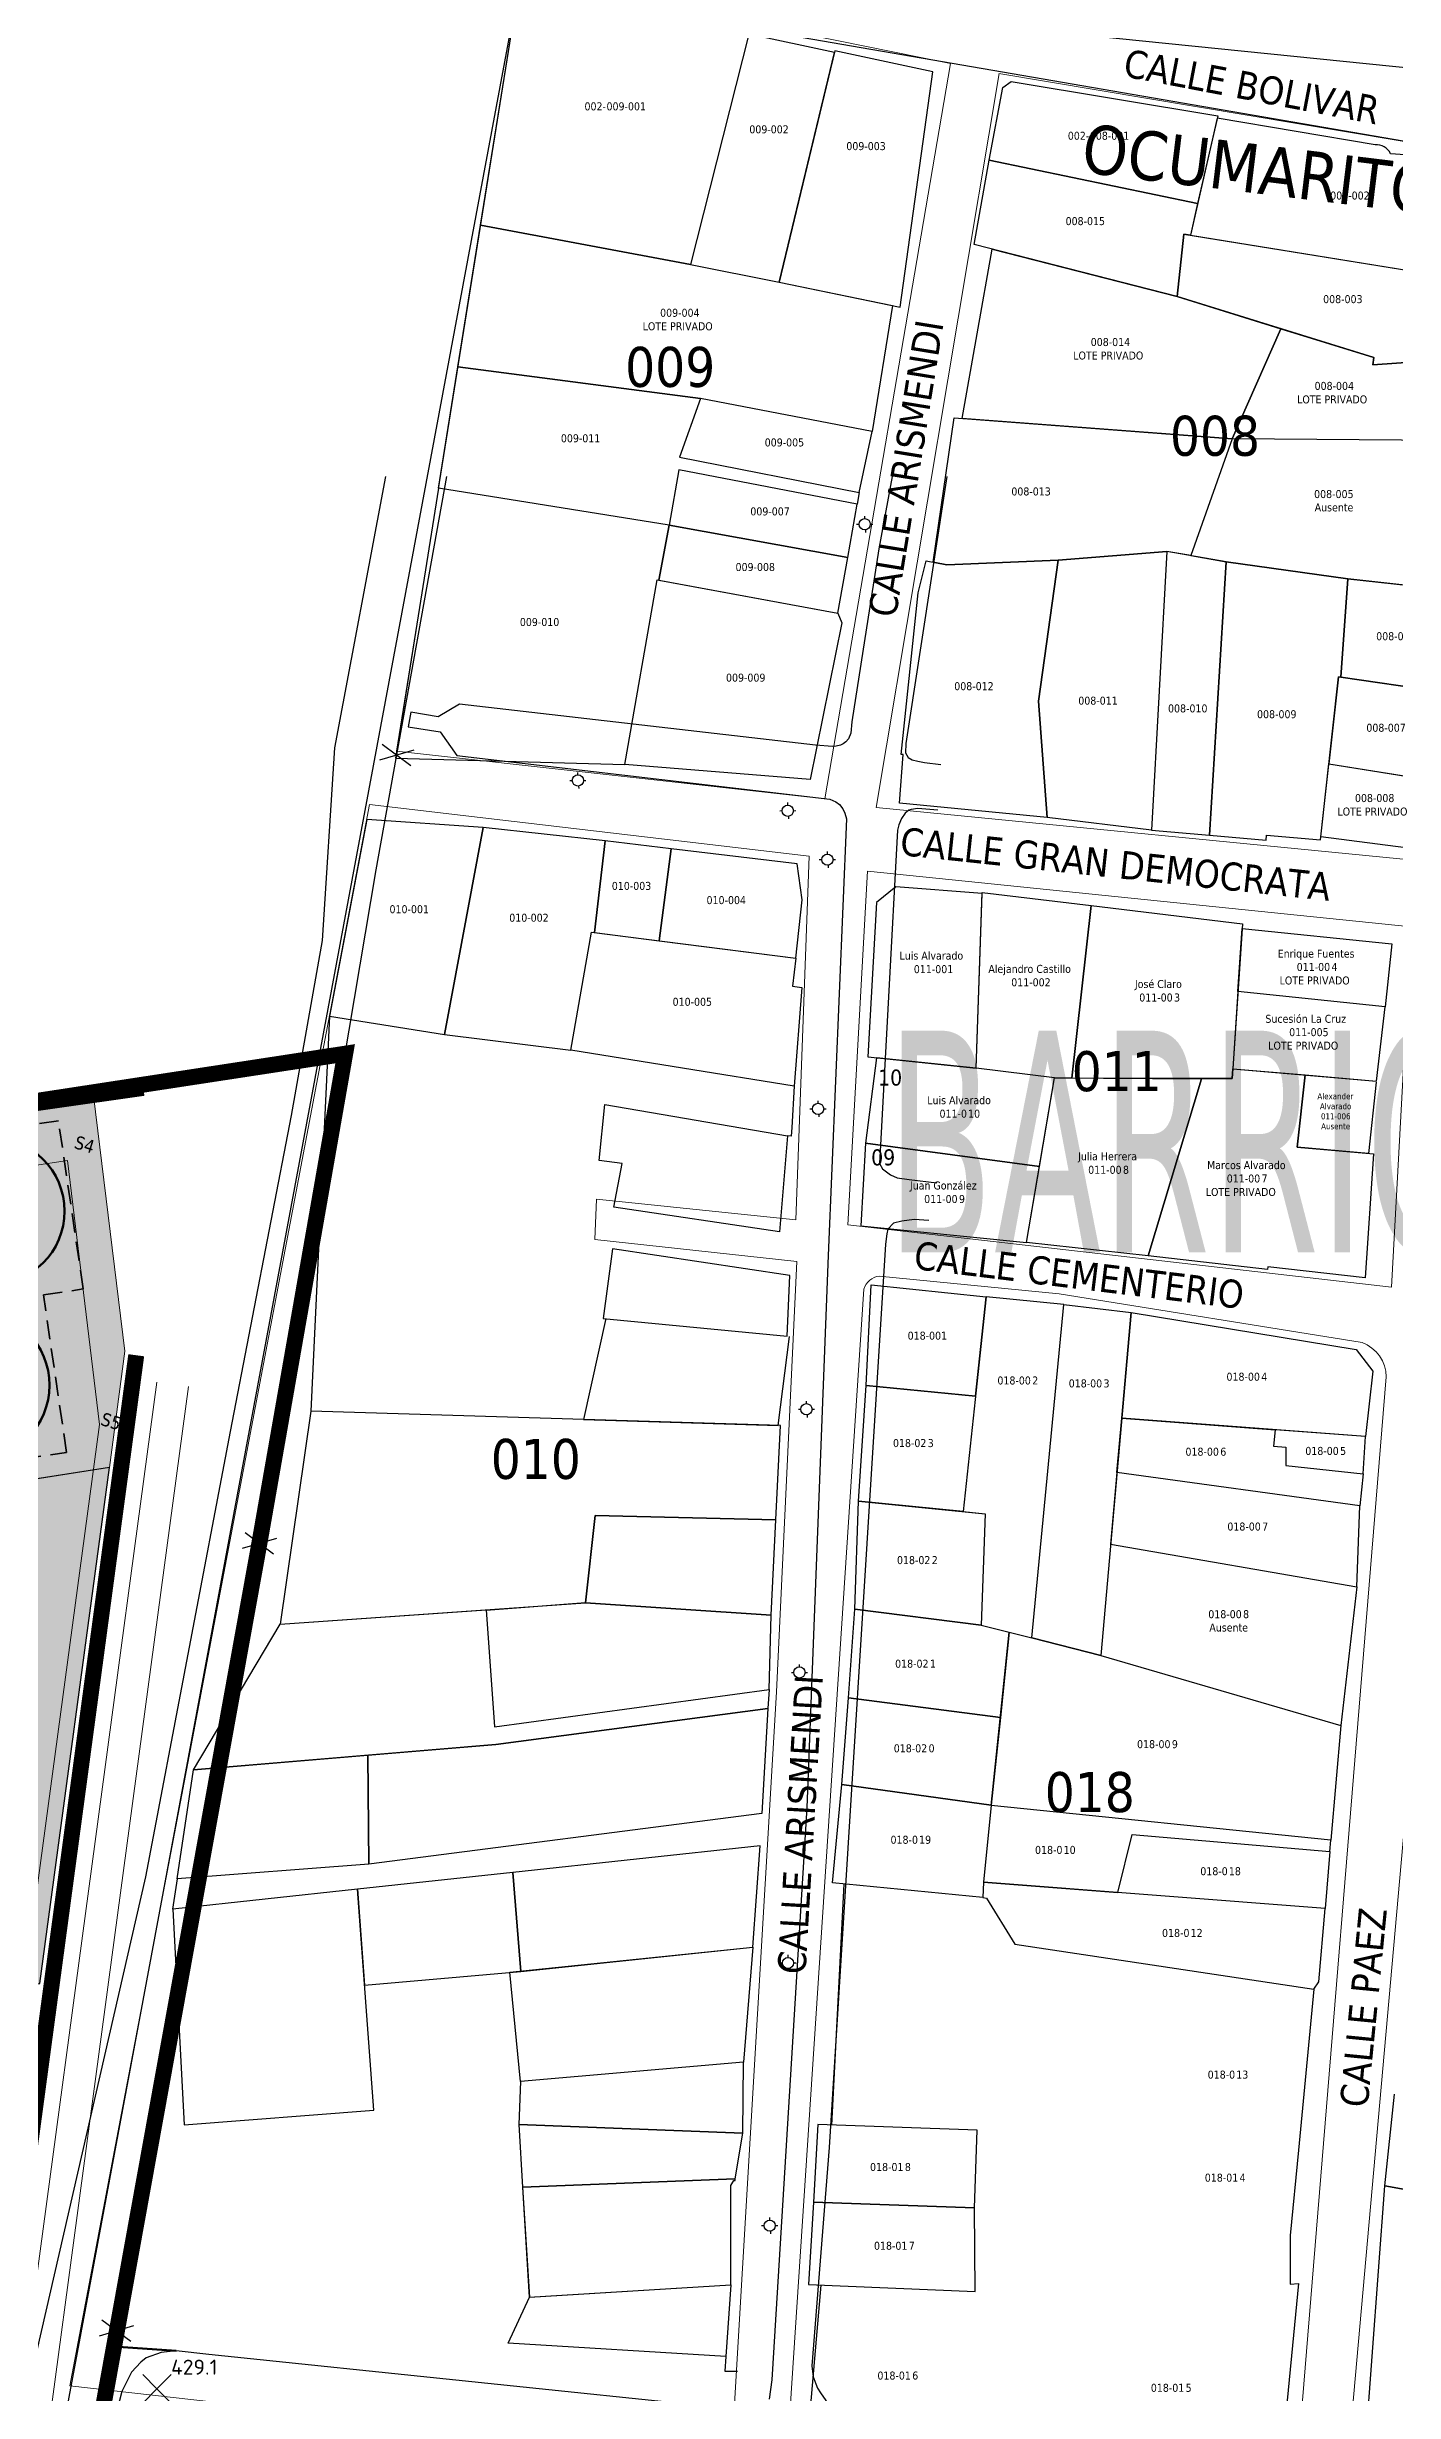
# Model space of a CAD drawing. Header units: metres. Extents: x 2 to 659295185, y -28 to 1124222152.
# Drawn here: x 658621.4 to 658789.8, y 1124504.1 to 1124797.2 of the extents above; entities that cross this region are included whole.
import ezdxf
from ezdxf.enums import TextEntityAlignment as Align

# ---------------------------------------------------------------- set-up
doc = ezdxf.new("R2010")
doc.units = ezdxf.units.M
doc.header["$MEASUREMENT"] = 0
for name, pattern in [('ACAD_ISO10W100', [18.5, 12, -3, 0.5, -3]), ('DASHED', [0.75, 0.5, -0.25]), ('невидимая2', [4.7625, 3.175, -1.5875])]:
    doc.linetypes.add(name, pattern=pattern)
doc.layers.get('0').update_dxf_attribs({"linetype": 'CONTINUOUS'})
for name, color, linetype, lineweight in [('AT', 210, 'CONTINUOUS', 50), ('Canal Drenaje Existente', 162, 'CONTINUOUS', 20), ('Cerc', 1, 'FENCELINE2', 15), ('Cerca concreto', 12, 'CONTINUOUS', 15), ('ESCUELA', 7, 'CONTINUOUS', 15), ('MANZANA URBA', 30, 'ACAD_ISO10W100', 80), ('Tanques de agua', 175, 'CONTINUOUS', 20), ('ZONIFICACION', 7, 'CONTINUOUS', 30)]:
    doc.layers.add(name, color=color, linetype=linetype, lineweight=lineweight)
for name, color, linetype in [('CALLES', 1, 'CONTINUOUS'), ('CANAL', 5, 'CONTINUOUS'), ('CARRET-PAV', 10, 'CONTINUOUS'), ('CERCA', 7, 'CONTINUOUS'), ('MANZANA', 30, 'CONTINUOUS'), ('Numero de manzana', 6, 'CONTINUOUS'), ('Parcelas', 140, 'CONTINUOUS'), ('POSTE', 2, 'CONTINUOUS'), ('PUNTO-ELEV', 7, 'CONTINUOUS'), ('TEXTOS', 7, 'CONTINUOUS')]:
    doc.layers.add(name, color=color, linetype=linetype)
doc.layers.add('parcela escuela', color=7, linetype='CONTINUOUS', lineweight=9, true_color=0xfffbf0)
doc.styles.add('SIMPLEX', font='SIMPLEX', dxfattribs={"width": 1.33})
doc.styles.get("Standard").update_dxf_attribs({"font": 'tahoma.ttf'})
doc.linetypes.add('FENCELINE2', pattern='A,0.25,-0.1,[132,ltypeshp.shx,S=0.1,R=0,X=-0.1,Y=0],-0.1,1', length=1.45)

# ---------------------------------------------------------------- blocks, each defined once
blk = doc.blocks.new('FENCTICK')
for p, q in [((-2, -4), (2, 4)), ((2, -4), (-2, 4))]:
    blk.add_line(p, q)
blk = doc.blocks.new('SPOTX')
for points in [[(-0.71, -0.71), (0, 0), (0.71, 0.71)], [(0.71, -0.71), (0, 0), (-0.71, 0.71)]]:
    blk.add_lwpolyline(points)
blk = doc.blocks.new('POSTES')
at = {"layer": 'POSTE', "elevation": 431.35}
for points in [[(657806.94, 1127520.61), (657806.94, 1127520.31)], [(657805.97, 1127519.6), (657806.27, 1127519.61)], [(657807.07, 1127518.89), (657807.08, 1127518.59)], [(657807.68, 1127519.6), (657807.98, 1127519.61)]]:
    blk.add_lwpolyline(points, dxfattribs=at)
at = {"layer": 'POSTE', "color": 2}
blk.add_circle((657806.98, 1127519.6, 425.07), 0.7, dxfattribs=at)

msp = doc.modelspace()

# ---------------------------------------------------------------- hatches: boundary and pattern name
at = {"layer": 'parcela escuela', "true_color": 0xffebd6}
msp.add_hatch(color=7, dxfattribs=at).paths.add_polyline_path([(658539.532, 1124605.9565), (658546.1885, 1124560.4282), (658549.3183, 1124552.8171), (658584.7438, 1124557.9966), (658585.9011, 1124550.0807), (658620.5431, 1124555.1456), (658629.213, 1124619.634), (658602.006, 1124615.3783), (658574.7976, 1124611.1123)])
at = {"layer": 'ZONIFICACION', "linetype": 'Continuous', "lineweight": 30, "ltscale": 0.2, "true_color": 0xe0e0a3}
msp.add_hatch(color=41, dxfattribs=at).paths.add_polyline_path([(658581.0643, 1124645.6853), (658581.0643, 1124645.6853), (658595.3278, 1124661.6579), (658627.2322, 1124666.125), (658631.1695, 1124634.1631), (658629.2144, 1124619.6443), (658574.7976, 1124611.1122), (658571.3357, 1124634.7909)])

# ---------------------------------------------------------------- linework, layer by layer
at = {"layer": 'AT', "lineweight": 0}
msp.add_lwpolyline([(658080, 1124569), (658577, 1124637), (658591, 1124653), (658624, 1124658), (658628, 1124625), (658597, 1124395), (658115, 1124328), (658080, 1124569)], dxfattribs=at)
at = {"layer": 'CANAL', "linetype": 'Continuous', "elevation": 434.9918, "flags": 128}
msp.add_lwpolyline([(658663.719, 1124743.4855), (658657.3745, 1124709.579), (658655.8015, 1124685.514), (658651.9225, 1124663.63), (658644.3125, 1124624.143), (658633.7325, 1124568.505), (658619.5335, 1124506.584), (658619.6825, 1124499.654), (658618.6305, 1124485.989), (658611.0145, 1124431.908), (658603.9335, 1124402.626), (658601.2245, 1124397.505), (658598.7995, 1124396.1357)], dxfattribs=at)
at = {"layer": 'Canal Drenaje Existente', "color": 5, "elevation": 433.2399, "flags": 128}
for points in [[(658635.137, 1124630.2962), (658604.2743, 1124400.7306)], [(658639.1013, 1124629.7632), (658607.7871, 1124396.8391)]]:
    msp.add_lwpolyline(points, dxfattribs=at)
at = {"layer": 'CARRET-PAV', "linetype": 'Continuous'}
for points, elevation in [([(658727.0578, 1124743.4855), (658725.3915, 1124734.433), (658722.0255, 1124712.804), (658721.8806, 1124711.4262), (658721.5862, 1124710.708), (658721.2591, 1124710.3163), (658720.932, 1124710.0551), (658720.6049, 1124709.9245), (658720.0805, 1124709.7954), (658719.5925, 1124709.754), (658717.4815, 1124709.894), (658672.9985, 1124715.051), (658670.3205, 1124713.429), (658666.8995, 1124714.028), (658666.5513, 1124712.201), (658670.5705, 1124711.569), (658670.5705, 1124711.569), (658672.6285, 1124708.635), (658719.2525, 1124703.14), (658720.0257, 1124702.8332), (658720.4625, 1124702.482), (658720.8829, 1124701.9545), (658721.1609, 1124701.3995), (658721.3365, 1124700.693), (658719.0445, 1124646.131), (658716.3805, 1124577.161), (658712.0274, 1124505.6552), (658711.7035, 1124503.221)], 433.2496), ([(658733.8821, 1124743.4855), (658728.7562, 1124710.1093), (658728.7215, 1124708.9674), (658729.0682, 1124708.3791), (658729.5536, 1124708.0676), (658730.247, 1124707.8946), (658731.1138, 1124707.7562), (658733.1475, 1124707.506)], 436.9467), ([(658732.7765, 1124701.799), (658730.2645, 1124702.01), (658729.4414, 1124701.8816), (658729.1395, 1124701.773), (658728.7, 1124701.396), (658728.2367, 1124700.7254), (658727.8891, 1124699.9392), (658727.7335, 1124699.295), (658725.4585, 1124657.627), (658725.8719, 1124656.9541), (658726.836, 1124656.2056), (658727.6795, 1124655.853), (658729.1928, 1124655.6176), (658732.6545, 1124655.231)], 436.7024), ([(658731.6295, 1124650.52), (658729.8025, 1124650.647), (658728.2728, 1124650.4299), (658727.2213, 1124650.1675), (658726.5378, 1124649.4329), (658726.3801, 1124648.8557), (658726.2105, 1124647.557), (658719.1685, 1124534.668), (658717.0085, 1124507.406), (658717.1943, 1124506.008), (658717.746, 1124504.6102), (658718.0975, 1124504.014), (658718.7645, 1124503.043), (658719.7831, 1124502.1534), (658720.5795, 1124501.776), (658721.8202, 1124501.391), (658722.4365, 1124501.345), (658729.2685, 1124500.574)], 436.7121), ([(658707.4115, 1124501.97), (658641.6595, 1124508.804), (658637.5535, 1124509.265), (658635.7035, 1124509.0652), (658633.8245, 1124508.402), (658633.1376, 1124507.8359), (658631.9665, 1124506.612), (658630.7865, 1124504.197), (658630.1785, 1124501.911)], 433.2496)]:
    msp.add_lwpolyline(points, dxfattribs=dict(at, elevation=elevation))
at = {"layer": 'Cerc', "elevation": 433.2399, "flags": 128}
msp.add_lwpolyline([(658581.0643, 1124645.6853), (658581.0643, 1124645.6853), (658595.3278, 1124661.6579), (658627.2322, 1124666.125), (658631.1695, 1124634.1631), (658629.2144, 1124619.6443), (658574.7976, 1124611.1122), (658571.3357, 1124634.7909), (658581.0643, 1124645.6853)], dxfattribs=at)
at = {"layer": 'CERCA', "linetype": 'Continuous', "elevation": 433.4742}
msp.add_lwpolyline([(658490.973, 1124362.915), (658565.6915, 1124374.556), (658597.9476, 1124378.8677), (658603.0609, 1124379.5565), (658605.3092, 1124381.6346), (658605.7685, 1124383.4692), (658620.7505, 1124459.137), (658631.1915, 1124517.957), (658645.0415, 1124594.069), (658653.8255, 1124642.386), (658662.5475, 1124694.316), (658671.3891, 1124743.4855)], dxfattribs=at)
at = {"layer": 'Cerca concreto', "color": 12, "linetype": 'DASHED', "ltscale": 5, "const_width": 2, "elevation": 433.2399, "flags": 128}
for points in [[(658595.3276, 1124661.6577), (658633.457, 1124667.0858)], [(658595.3276, 1124661.6573), (658633.4569, 1124667.0855)], [(657991.502, 1124316.2048), (658045.3025, 1124325.2474), (658060.676, 1124327.6789), (658121.8661, 1124336.8046), (658142.429, 1124339.2598), (658225.3684, 1124349.265), (658261.6868, 1124353.8047), (658601.6327, 1124403.5068), (658632.5758, 1124633.6705)]]:
    msp.add_lwpolyline(points, dxfattribs=at)
at = {"layer": 'ESCUELA', "color": 1, "linetype": 'FENCELINE2', "lineweight": 30, "ltscale": 1.8, "elevation": 433.2399}
msp.add_lwpolyline([(658539.532, 1124605.9565), (658546.1885, 1124560.4282), (658549.3183, 1124552.8171), (658584.7438, 1124557.9966), (658585.9011, 1124550.0807), (658620.5431, 1124555.1456), (658629.213, 1124619.634), (658602.006, 1124615.3783), (658574.7976, 1124611.1123), (658539.532, 1124605.9565)], dxfattribs=at)
at = {"layer": 'MANZANA', "lineweight": -2}
for p, q in [((658622.8318, 1124496.1346), (658680.352, 1124804.4821)), ((658680.352, 1124804.4821), (658802.718, 1124783.406)), ((658792.9035, 1124794.3714), (658733.2696, 1124800.4101))]:
    msp.add_line(p, q, dxfattribs=at)
at = {"layer": 'MANZANA', "linetype": 'Continuous', "lineweight": 15}
for points in [[(658680.592, 1124805.983), (658734.366, 1124795.109), (658718.661, 1124703.219), (658665.109, 1124709.144), (658680.592, 1124805.983)], [(658740.393, 1124793.853), (658802.718, 1124783.406), (658794.747, 1124695.269), (658725.057, 1124702.105), (658740.4347, 1124793.846)], [(658661.743, 1124702.503), (658716.686, 1124696.055), (658715.034, 1124650.602), (658690.1007, 1124653.1599), (658689.8771, 1124648.1346), (658715.16, 1124645.393), (658712.607, 1124591.595), (658706.931, 1124495.57), (658624.273, 1124504.879), (658661.743, 1124702.503)], [(658723.969, 1124694.177), (658791.945, 1124687.192), (658789.484, 1124642.183), (658721.53, 1124649.97), (658723.969, 1124694.177)], [(658723.969, 1124694.177), (658791.945, 1124687.192), (658789.484, 1124642.183), (658721.53, 1124649.97), (658723.969, 1124694.177)]]:
    msp.add_lwpolyline(points, dxfattribs=at)
for points in [[(658777.4528, 1124492.2606, -0.39583811), (658774.29, 1124489.1666), (658717.814, 1124494.934), (658714.101, 1124498.873), (658723.5356, 1124641.9489, -0.29875184), (658725.4452, 1124643.5675), (658747.933, 1124641.339), (658785.7919, 1124635.2479, -0.31263984), (658788.8218, 1124630.9632), (658777.418, 1124491.8361)], [(658919.3949, 1124588.9652), (658911.1302, 1124526.9494), (658878.0571, 1124535.2641), (658855.914, 1124538.1079), (658843.8451, 1124540.093), (658843.4756, 1124536.898), (658855.212, 1124535.7703), (658867.5185, 1124534.0835), (658874.9355, 1124532.5717), (658883.1378, 1124530.8997), (658893.128, 1124528.1245), (658900.5398, 1124526.8487), (658910.8752, 1124525.0353), (658904.2331, 1124475.1952, -0.42318416), (658903.1075, 1124474.3177), (658786.1198, 1124487.7066, -0.44217942), (658783.587, 1124490.8139), (658793.764, 1124604.8111, -0.28488497), (658797.485, 1124607.158), (658917.4138, 1124591.8888, -0.46506484), (658919.3949, 1124588.9652)]]:
    msp.add_lwpolyline(points, format="xyb", dxfattribs=at)
at = {"layer": 'MANZANA URBA', "const_width": 2, "elevation": 433.2399}
msp.add_lwpolyline([(658595.5369, 1124661.6871), (658658.69, 1124671.3487), (658647.9628, 1124610.1377), (658626.6129, 1124492.1628), (658612.1273, 1124413.3758)], dxfattribs=at)
at = {"layer": 'MANZANA URBA', "elevation": 433.2496}
msp.add_lwpolyline([(658637.5535, 1124509.265), (658629.7414, 1124509.7879), (658647.9628, 1124610.1377)], dxfattribs=at)
at = {"layer": 'Parcelas', "lineweight": -2}
for p, q in [((658675.6236, 1124774.9077), (658680.352, 1124804.4821)), ((658709.1338, 1124798.7348), (658701.8435, 1124769.9744)), ((658709.1338, 1124798.7348), (658701.8435, 1124769.9744)), ((658719.84, 1124796.4851), (658709.1338, 1124798.7348)), ((658719.8821, 1124796.6601), (658712.9333, 1124767.7536)), ((658712.9333, 1124767.7536), (658719.84, 1124796.4851)), ((658732.1299, 1124794.0668), (658719.8814, 1124796.6603)), ((658728.0635, 1124764.6263), (658732.1299, 1124794.0668)), ((658739.1893, 1124782.9963), (658740.8793, 1124792.0805)), ((658740.8793, 1124792.0805), (658741.9326, 1124792.8594)), ((658741.9326, 1124792.8594), (658767.7572, 1124788.5605)), ((658767.7572, 1124788.5605), (658765.2432, 1124777.5847)), ((658767.688, 1124788.2583), (658764.3367, 1124773.6272)), ((658787.4254, 1124784.9064), (658767.688, 1124788.2583)), ((658737.313, 1124772.4723), (658739.1893, 1124782.9963)), ((658739.1893, 1124782.9963), (658765.2432, 1124777.5847)), ((658765.2432, 1124777.5847), (658739.1893, 1124782.9963)), ((658802.3692, 1124782.9035), (658789.3508, 1124783.8115)), ((658765.2432, 1124777.5847), (658764.3367, 1124773.6272)), ((658672.7925, 1124757.2009), (658675.6236, 1124774.9077)), ((658675.6236, 1124774.9077), (658701.8435, 1124769.9744)), ((658701.8435, 1124769.9744), (658675.6236, 1124774.9077)), ((658763.5075, 1124773.7615), (658762.6792, 1124765.9553)), ((658762.6792, 1124765.9553), (658763.5075, 1124773.7615)), ((658764.3367, 1124773.6272), (658763.5075, 1124773.7615)), ((658763.5075, 1124773.7615), (658799.3702, 1124767.9533)), ((658735.8246, 1124750.7168), (658739.5406, 1124771.9)), ((658762.6792, 1124765.9553), (658737.313, 1124772.4723)), ((658739.5406, 1124771.9), (658762.6792, 1124765.9553)), ((658764.3367, 1124773.6272), (658800.1994, 1124767.819)), ((658701.8435, 1124769.9744), (658712.9333, 1124767.7536)), ((658701.8435, 1124769.9744), (658712.9333, 1124767.7536)), ((658712.9333, 1124767.7536), (658727.0842, 1124764.8287)), ((658712.9333, 1124767.7536), (658728.0635, 1124764.6263)), ((658762.6792, 1124765.9553), (658775.6327, 1124761.9395)), ((658787.2457, 1124758.3393), (658762.6792, 1124765.9553)), ((658727.0842, 1124764.8287), (658724.5562, 1124749.1208)), ((658775.6327, 1124761.9395), (658769.5713, 1124748.2057)), ((658769.5713, 1124748.2057), (658775.6327, 1124761.9395)), ((658775.6327, 1124761.9395), (658787.2457, 1124758.3393)), ((658670.3628, 1124742.0039), (658672.7925, 1124757.2009)), ((658703.0945, 1124753.2286), (658672.7925, 1124757.2009)), ((658672.7925, 1124757.2009), (658703.0837, 1124753.2324)), ((658787.2457, 1124758.3393), (658787.1499, 1124757.4444)), ((658787.1499, 1124757.4444), (658787.2457, 1124758.3393)), ((658787.1499, 1124757.4444), (658798.5718, 1124758.2461)), ((658798.5718, 1124758.2461), (658787.1499, 1124757.4444)), ((658703.0837, 1124753.2324), (658700.4817, 1124745.8898)), ((658703.0945, 1124753.2286), (658700.4817, 1124745.8898)), ((658724.5562, 1124749.1208), (658703.0837, 1124753.2324)), ((658724.5562, 1124749.1208), (658703.0945, 1124753.2286)), ((658732.1696, 1124732.7861), (658734.8274, 1124750.791)), ((658734.8274, 1124750.791), (658769.5713, 1124748.2057)), ((658769.5713, 1124748.2057), (658735.8246, 1124750.7168)), ((658722.933, 1124741.4814), (658724.5562, 1124749.1208)), ((658769.5713, 1124748.2057), (658764.4093, 1124733.6011)), ((658769.5713, 1124748.2057), (658764.4093, 1124733.6011)), ((658797.1902, 1124747.955), (658769.5713, 1124748.2057)), ((658797.1902, 1124747.955), (658769.5713, 1124748.2057)), ((658700.4817, 1124745.8898), (658722.933, 1124741.4814)), ((658700.4817, 1124745.8898), (658722.933, 1124741.4814)), ((658670.3628, 1124742.0039), (658664.9696, 1124708.2723)), ((658699.1833, 1124737.3959), (658670.3628, 1124742.0039)), ((658699.1833, 1124737.3959), (658670.3628, 1124742.0039)), ((658700.3787, 1124744.2931), (658699.1833, 1124737.3959)), ((658700.3787, 1124744.2931), (658699.1833, 1124737.3959)), ((658722.6699, 1124740.0046), (658700.3787, 1124744.2931)), ((658722.6699, 1124740.0046), (658700.3787, 1124744.2931)), ((658722.933, 1124741.4814), (658722.6699, 1124740.0046)), ((658721.524, 1124733.3729), (658722.6699, 1124740.0046)), ((658697.8811, 1124730.5181), (658699.1833, 1124737.3959)), ((658699.1833, 1124737.3959), (658697.8811, 1124730.5181)), ((658721.524, 1124733.3729), (658699.1833, 1124737.3959)), ((658699.1833, 1124737.3959), (658721.524, 1124733.3729)), ((658720.2861, 1124726.402), (658721.524, 1124733.3729)), ((658730.293, 1124728.9443), (658731.2949, 1124732.951)), ((658731.2949, 1124732.951), (658733.8991, 1124732.4602)), ((658733.8991, 1124732.4602), (658732.1696, 1124732.7861)), ((658747.7875, 1124733.0283), (658733.8991, 1124732.4602)), ((658733.8991, 1124732.4602), (658747.7875, 1124733.0283)), ((658747.7875, 1124733.0283), (658745.3336, 1124715.3983)), ((658745.3336, 1124715.3983), (658747.7875, 1124733.0283)), ((658761.4031, 1124734.1289), (658747.7875, 1124733.0283)), ((658747.7875, 1124733.0283), (658761.4031, 1124734.1289)), ((658761.4031, 1124734.1289), (658759.4633, 1124699.2928)), ((658761.4031, 1124734.1289), (658759.4633, 1124699.2928)), ((658764.4093, 1124733.6011), (658761.4031, 1124734.1289)), ((658768.8, 1124732.8303), (658761.4031, 1124734.1289)), ((658764.4093, 1124733.6011), (658768.8, 1124732.8303)), ((658766.7043, 1124698.6444), (658768.8, 1124732.8303)), ((658768.8, 1124732.8303), (658766.7043, 1124698.6444)), ((658768.8, 1124732.8303), (658783.9977, 1124730.6737)), ((658783.9977, 1124730.6737), (658768.8, 1124732.8303)), ((658693.6588, 1124707.4829), (658697.6844, 1124730.5543)), ((658693.6588, 1124707.4829), (658697.6844, 1124730.5543)), ((658697.6844, 1124730.5543), (658697.8811, 1124730.5181)), ((658697.6844, 1124730.5543), (658720.2861, 1124726.402)), ((658697.8811, 1124730.5181), (658720.2861, 1124726.402)), ((658783.1378, 1124718.4038), (658783.9977, 1124730.6737)), ((658783.9977, 1124730.6737), (658783.1378, 1124718.4038)), ((658783.9977, 1124730.6737), (658795.5108, 1124729.431)), ((658796.6641, 1124729.3065), (658783.9977, 1124730.6737)), ((658728.2047, 1124708.7621), (658730.293, 1124728.9443)), ((658720.7768, 1124725.1766), (658716.8144, 1124705.624)), ((658720.2861, 1124726.402), (658720.7768, 1124725.1766)), ((658780.5849, 1124698.0809), (658782.8508, 1124718.4453)), ((658782.8508, 1124718.4453), (658781.641, 1124707.5724)), ((658782.8508, 1124718.4453), (658783.1378, 1124718.4038)), ((658795.4699, 1124716.6226), (658782.8508, 1124718.4453)), ((658783.1378, 1124718.4038), (658795.4699, 1124716.6226)), ((658745.3336, 1124715.3983), (658746.4361, 1124700.85)), ((658746.4361, 1124700.85), (658745.3336, 1124715.3983)), ((658664.9696, 1124708.2723), (658693.6588, 1124707.4829)), ((658716.8144, 1124705.624), (658693.6588, 1124707.4829)), ((658727.9552, 1124702.6677), (658728.4244, 1124708.7496)), ((658728.4244, 1124708.7496), (658728.2047, 1124708.7621)), ((658780.627, 1124698.4592), (658781.641, 1124707.5724)), ((658781.641, 1124707.5724), (658793.5805, 1124705.6706)), ((658781.641, 1124707.5724), (658794.489, 1124705.5259)), ((658661.3835, 1124700.6068), (658656.7227, 1124676.0247)), ((658675.9206, 1124699.6279), (658661.3835, 1124700.6068)), ((658746.4361, 1124700.85), (658727.9552, 1124702.6677)), ((658759.4633, 1124699.2928), (658746.4361, 1124700.85)), ((658675.9206, 1124699.6279), (658671.1172, 1124673.7703)), ((658671.1172, 1124673.7703), (658675.9206, 1124699.6279)), ((658691.1673, 1124697.9388), (658675.9206, 1124699.6279)), ((658691.1673, 1124697.9388), (658689.8642, 1124686.5128)), ((658689.8642, 1124686.5128), (658691.1673, 1124697.9388)), ((658699.418, 1124696.9477), (658691.1673, 1124697.9388)), ((658759.4633, 1124699.2928), (658766.7043, 1124698.6444)), ((658766.7043, 1124698.6444), (658773.7987, 1124698.0406)), ((658773.7987, 1124698.0406), (658773.8614, 1124698.6775)), ((658773.8614, 1124698.6775), (658780.5849, 1124698.0809)), ((658791.2671, 1124697.0727), (658780.627, 1124698.4592)), ((658699.418, 1124696.9477), (658697.9435, 1124685.4418)), ((658697.9435, 1124685.4418), (658699.418, 1124696.9477)), ((658715.1685, 1124695.0872), (658699.418, 1124696.9477)), ((658715.7966, 1124690.5605), (658715.1685, 1124695.0872)), ((658727.5014, 1124692.224), (658725.0987, 1124690.2652)), ((658738.2967, 1124691.357), (658727.5014, 1124692.224)), ((658715.0299, 1124683.3009), (658715.7966, 1124690.5605)), ((658725.0987, 1124690.2652), (658724.0295, 1124670.9648)), ((658737.5568, 1124669.5595), (658738.3011, 1124691.4869)), ((658737.5568, 1124669.5595), (658738.2967, 1124691.357)), ((658738.3011, 1124691.4869), (658751.919, 1124689.8531)), ((658749.5104, 1124668.3074), (658751.919, 1124689.8531)), ((658751.919, 1124689.8531), (658749.5104, 1124668.3074)), ((658751.919, 1124689.8531), (658770.8326, 1124687.5737)), ((658686.8763, 1124671.8147), (658689.4865, 1124686.5554)), ((658686.8763, 1124671.8147), (658689.4866, 1124686.5554)), ((658689.4865, 1124686.5554), (658715.0299, 1124683.3009)), ((658689.4866, 1124686.5554), (658689.8642, 1124686.5128)), ((658689.8642, 1124686.5128), (658697.9435, 1124685.4418)), ((658770.8326, 1124687.5737), (658769.5711, 1124668.2548)), ((658770.28, 1124679.1117), (658770.7948, 1124686.9949)), ((658770.7948, 1124686.9949), (658789.5163, 1124685.0715)), ((658697.9435, 1124685.4418), (658715.0299, 1124683.3009)), ((658715.0299, 1124683.3009), (658714.611, 1124679.7757)), ((658789.5163, 1124685.0715), (658788.6932, 1124677.2145)), ((658714.611, 1124679.7757), (658715.783, 1124679.639)), ((658715.783, 1124679.639), (658714.7996, 1124667.278)), ((658770.28, 1124679.1117), (658769.6508, 1124669.4756)), ((658788.6932, 1124677.2145), (658770.28, 1124679.1117)), ((658788.6932, 1124677.2145), (658770.28, 1124679.1117)), ((658787.5867, 1124667.9238), (658788.6932, 1124677.2145)), ((658656.7227, 1124676.0247), (658654.3911, 1124626.694)), ((658656.7227, 1124676.0247), (658671.1172, 1124673.7703)), ((658671.1172, 1124673.7703), (658686.8763, 1124671.8147)), ((658714.7996, 1124667.278), (658686.8763, 1124671.8147)), ((658725.0938, 1124670.8542), (658723.747, 1124660.1688)), ((658724.0295, 1124670.9648), (658737.5568, 1124669.5595)), ((658737.5568, 1124669.5595), (658725.0938, 1124670.8542)), ((658747.3343, 1124668.3249), (658737.5568, 1124669.5595)), ((658747.3334, 1124668.3196), (658737.5568, 1124669.5595)), ((658743.8546, 1124647.7517), (658747.3334, 1124668.3196)), ((658745.4639, 1124657.2665), (658747.3343, 1124668.3249)), ((658747.3334, 1124668.3196), (658765.7331, 1124668.2164)), ((658749.5104, 1124668.3074), (658747.3334, 1124668.3196)), ((658769.5711, 1124668.2548), (658749.5104, 1124668.3074)), ((658765.7331, 1124668.2164), (658759.0749, 1124646.0969)), ((658759.0749, 1124646.0969), (658765.7331, 1124668.2164)), ((658765.7331, 1124668.2164), (658769.5711, 1124668.2548)), ((658769.5711, 1124668.2548), (658769.6508, 1124669.4756)), ((658769.6508, 1124669.4756), (658787.5867, 1124667.9238)), ((658769.6508, 1124669.4756), (658778.6665, 1124668.6955)), ((658778.6665, 1124668.6955), (658777.6616, 1124659.6576)), ((658777.6616, 1124659.6576), (658778.6665, 1124668.6955)), ((658778.6665, 1124668.6955), (658787.5867, 1124667.9238)), ((658714.7996, 1124667.278), (658714.5355, 1124662.1448)), ((658787.5697, 1124667.7812), (658786.5817, 1124658.8859)), ((658690.4436, 1124658.0038), (658691.1521, 1124665.0081)), ((658691.1521, 1124665.0081), (658713.9978, 1124661.0939)), ((658713.9978, 1124661.0939), (658712.9808, 1124649.0768)), ((658714.4431, 1124661.0286), (658713.9978, 1124661.0939)), ((658714.5355, 1124662.1448), (658714.4431, 1124661.0286)), ((658723.747, 1124660.1688), (658723.1602, 1124649.8454)), ((658745.4639, 1124657.2665), (658723.747, 1124660.1688)), ((658723.747, 1124660.1688), (658745.4639, 1124657.2665)), ((658777.6616, 1124659.6576), (658787.2024, 1124658.8322)), ((658786.5817, 1124658.8859), (658777.6616, 1124659.6576)), ((658693.3307, 1124657.6394), (658690.4436, 1124658.0038)), ((658692.2903, 1124652.1674), (658693.3307, 1124657.6394)), ((658743.8546, 1124647.7517), (658745.4639, 1124657.2665)), ((658787.2024, 1124658.8322), (658786.1761, 1124643.3344)), ((658712.9808, 1124649.0768), (658692.2903, 1124652.1674)), ((658723.1602, 1124649.8454), (658743.8546, 1124647.7517)), ((658759.0749, 1124646.0969), (658743.8546, 1124647.7517)), ((658692.1125, 1124646.955), (658690.9541, 1124638.282)), ((658714.2627, 1124643.6193), (658692.1125, 1124646.955)), ((658773.9575, 1124644.3912), (658759.0749, 1124646.0969)), ((658713.9156, 1124636.0472), (658714.2627, 1124643.6193)), ((658723.7915, 1124629.8789), (658724.4411, 1124642.4822)), ((658724.4411, 1124642.4822), (658738.8036, 1124640.9885)), ((658773.9957, 1124644.729), (658773.9575, 1124644.3912)), ((658786.1761, 1124643.3344), (658773.9957, 1124644.729)), ((658738.8036, 1124640.9885), (658735.9134, 1124614.1272)), ((658738.8036, 1124640.9885), (658735.9134, 1124614.1272)), ((658737.4663, 1124628.5598), (658738.8036, 1124640.9885)), ((658738.8036, 1124640.9885), (658737.4664, 1124628.5602)), ((658748.5045, 1124640.0105), (658738.8036, 1124640.9885)), ((658744.5283, 1124598.3437), (658748.5045, 1124640.0105)), ((658744.5283, 1124598.3437), (658748.5045, 1124640.0105)), ((658748.5045, 1124640.0105), (658756.9148, 1124639.0064)), ((658748.5045, 1124640.0105), (658756.9148, 1124639.0064)), ((658756.9148, 1124639.0064), (658753.1338, 1124596.1529)), ((658755.7485, 1124625.7878), (658756.9148, 1124639.0064)), ((658756.9148, 1124639.0064), (658785.0411, 1124634.4066)), ((658691.2527, 1124638.253), (658688.4951, 1124625.6511)), ((658690.9541, 1124638.282), (658713.9156, 1124636.0472)), ((658712.8038, 1124624.9078), (658714.2142, 1124636.0186)), ((658785.0411, 1124634.4066), (658787.1449, 1124631.6975)), ((658787.1449, 1124631.6975), (658786.2349, 1124623.5281)), ((658722.8491, 1124615.4396), (658723.7915, 1124629.8789)), ((658723.7915, 1124629.8789), (658737.4663, 1124628.5598)), ((658737.4664, 1124628.5602), (658723.7915, 1124629.8789)), ((658737.4663, 1124628.5598), (658737.4663, 1124628.5598)), ((658737.4663, 1124628.5598), (658737.4663, 1124628.5385)), ((658737.4663, 1124628.5385), (658737.4663, 1124628.5598)), ((658737.4663, 1124628.5598), (658737.4663, 1124628.5598)), ((658737.4664, 1124628.5602), (658737.4664, 1124628.5602)), ((658737.4664, 1124628.5602), (658737.4664, 1124628.5602)), ((658654.3911, 1124626.694), (658650.5652, 1124600.0776)), ((658713.1136, 1124624.8983), (658654.3911, 1124626.694)), ((658688.4951, 1124625.6511), (658712.8038, 1124624.9078)), ((658712.5129, 1124613.1136), (658713.1136, 1124624.8983)), ((658755.1517, 1124619.0241), (658755.7485, 1124625.7878)), ((658755.7485, 1124625.7878), (658774.9259, 1124624.3663)), ((658786.2349, 1124623.5281), (658755.7485, 1124625.7878)), ((658774.9259, 1124624.3663), (658774.7145, 1124622.2971)), ((658786.2349, 1124623.5281), (658774.9259, 1124624.3663)), ((658774.7145, 1124622.2971), (658776.2503, 1124622.1833)), ((658776.2503, 1124622.1833), (658776.2573, 1124619.8933)), ((658785.9132, 1124618.8692), (658786.2349, 1124623.5281)), ((658755.1517, 1124619.0241), (658754.3625, 1124610.0788)), ((658785.5061, 1124614.8497), (658755.1517, 1124619.0241)), ((658785.5061, 1124614.8497), (658755.1517, 1124619.0241)), ((658776.2573, 1124619.8933), (658785.9132, 1124618.8692)), ((658785.9132, 1124618.8692), (658785.5061, 1124614.8497)), ((658689.9494, 1124613.6546), (658688.7236, 1124602.7231)), ((658688.7236, 1124602.7231), (658689.9535, 1124613.6545)), ((658712.5129, 1124613.1136), (658689.9494, 1124613.6546)), ((658689.9535, 1124613.6545), (658712.5129, 1124613.1136)), ((658711.9156, 1124601.1786), (658712.5129, 1124613.1136)), ((658722.3993, 1124601.9271), (658722.8491, 1124615.4396)), ((658722.8491, 1124615.4396), (658738.6795, 1124613.8493)), ((658735.9134, 1124614.1272), (658722.8491, 1124615.4396)), ((658735.9134, 1124614.1272), (658738.6795, 1124613.8493)), ((658738.6795, 1124613.8493), (658738.187, 1124599.9581)), ((658738.6795, 1124613.8493), (658738.187, 1124599.9581)), ((658785.144, 1124604.7462), (658785.5061, 1124614.8497)), ((658754.3625, 1124610.0788), (658785.144, 1124604.7462)), ((658785.144, 1124604.7462), (658783.1457, 1124587.411)), ((658650.5652, 1124600.0776), (658688.7236, 1124602.7231)), ((658650.5652, 1124600.0776), (658676.3034, 1124601.862)), ((658676.3034, 1124601.862), (658677.373, 1124587.2511)), ((658676.3034, 1124601.862), (658677.373, 1124587.2511)), ((658688.7236, 1124602.7231), (658676.3104, 1124601.7664)), ((658711.9156, 1124601.1786), (658688.7236, 1124602.7231)), ((658688.7236, 1124602.7231), (658711.9156, 1124601.1786)), ((658711.6718, 1124591.8817), (658711.9156, 1124601.1786)), ((658721.5901, 1124590.8566), (658722.3993, 1124601.9271)), ((658722.3993, 1124601.9271), (658738.187, 1124599.9581)), ((658722.3993, 1124601.9271), (658738.187, 1124599.9581)), ((658738.187, 1124599.9581), (658722.3993, 1124601.9271)), ((658639.7422, 1124581.8736), (658650.5652, 1124600.0776)), ((658738.187, 1124599.9581), (658741.6787, 1124599.0692)), ((658738.187, 1124599.9581), (658744.5283, 1124598.3437)), ((658738.187, 1124599.9581), (658744.5283, 1124598.3437)), ((658739.447, 1124577.4197), (658741.6787, 1124599.0692)), ((658741.6787, 1124599.0692), (658740.5792, 1124588.4033)), ((658741.6787, 1124599.0692), (658744.5283, 1124598.3437)), ((658744.5283, 1124598.3437), (658753.1338, 1124596.1529)), ((658753.1338, 1124596.1529), (658744.5283, 1124598.3437)), ((658753.1338, 1124596.1529), (658783.1457, 1124587.411)), ((658677.373, 1124587.2511), (658711.6718, 1124591.8817)), ((658677.373, 1124587.2511), (658711.6718, 1124591.8817)), ((658677.5351, 1124585.037), (658711.5142, 1124589.537)), ((658711.5142, 1124589.537), (658677.5351, 1124585.037)), ((658711.5142, 1124589.537), (658710.7584, 1124576.4088)), ((658711.6718, 1124591.8817), (658711.5142, 1124589.537)), ((658720.7875, 1124580.0364), (658721.5901, 1124590.8566)), ((658740.5792, 1124588.4033), (658721.5901, 1124590.8566)), ((658721.5901, 1124590.8566), (658740.5792, 1124588.4033)), ((658740.5792, 1124588.4033), (658739.4467, 1124577.432)), ((658783.1457, 1124587.411), (658781.8942, 1124573.0655)), ((658677.5351, 1124585.037), (658639.7422, 1124581.8736)), ((658639.7503, 1124581.8743), (658661.5043, 1124583.6952)), ((658661.5043, 1124583.6952), (658677.5351, 1124585.037)), ((658661.5043, 1124583.6952), (658661.6625, 1124570.0961)), ((658661.6625, 1124570.0961), (658661.5043, 1124583.6952)), ((658637.6851, 1124568.2297), (658639.7503, 1124581.8743)), ((658719.6036, 1124567.7332), (658720.7869, 1124580.0286)), ((658720.7869, 1124580.0286), (658739.4467, 1124577.432)), ((658739.4467, 1124577.432), (658720.7875, 1124580.0364)), ((658739.4467, 1124577.432), (658738.4707, 1124567.8092)), ((658739.447, 1124577.4197), (658738.4707, 1124567.8092)), ((658781.8942, 1124573.0655), (658739.447, 1124577.4197)), ((658781.8942, 1124573.0655), (658739.447, 1124577.4197)), ((658710.7584, 1124576.4088), (658661.6625, 1124570.0961)), ((658710.5669, 1124572.3833), (658679.647, 1124569.0409)), ((658709.6307, 1124559.7079), (658710.5669, 1124572.3833)), ((658755.2609, 1124566.5143), (658757.0634, 1124573.7636)), ((658757.0634, 1124573.7636), (658781.7749, 1124571.6706)), ((658781.7749, 1124571.6706), (658781.163, 1124564.5167)), ((658781.7749, 1124571.6706), (658781.8942, 1124573.0655)), ((658661.6625, 1124570.0961), (658637.6851, 1124568.2297)), ((658679.647, 1124569.0409), (658660.2401, 1124566.943)), ((658680.6483, 1124556.6814), (658679.647, 1124569.0409)), ((658679.647, 1124569.0409), (658680.6483, 1124556.6814)), ((658637.6851, 1124568.2297), (658637.1119, 1124564.4428)), ((658660.2401, 1124566.943), (658637.1546, 1124564.4474)), ((658662.2773, 1124539.328), (658660.2401, 1124566.943)), ((658660.2401, 1124566.943), (658661.1244, 1124554.9556)), ((658719.5188, 1124537.4669), (658721.0569, 1124567.5937)), ((658738.4072, 1124565.9288), (658719.6036, 1124567.7332)), ((658738.4707, 1124567.8092), (658738.4072, 1124565.9288)), ((658738.4707, 1124567.8092), (658738.4072, 1124565.9288)), ((658738.4707, 1124567.8092), (658738.4072, 1124565.9288)), ((658738.4072, 1124565.9288), (658738.8506, 1124565.8064)), ((658781.163, 1124564.5167), (658738.4707, 1124567.8092)), ((658738.4707, 1124567.8092), (658755.2609, 1124566.5143)), ((658738.8506, 1124565.8064), (658742.3919, 1124560.0599)), ((658637.1546, 1124564.4474), (658638.5573, 1124537.5039)), ((658780.3797, 1124555.3602), (658781.163, 1124564.5167)), ((658742.3919, 1124560.0599), (658779.7814, 1124554.4371)), ((658679.2735, 1124556.5598), (658709.6307, 1124559.7079)), ((658680.6483, 1124556.6814), (658709.6307, 1124559.7079)), ((658709.6307, 1124559.7079), (658708.4934, 1124545.3521)), ((658661.1244, 1124554.9556), (658680.6483, 1124556.6814)), ((658680.6006, 1124542.9042), (658679.2735, 1124556.5598)), ((658779.7814, 1124554.4371), (658777.8383, 1124534.3509)), ((658779.7814, 1124554.4371), (658780.3797, 1124555.3602)), ((658708.4934, 1124545.3521), (658680.6006, 1124542.9042)), ((658708.4934, 1124545.3521), (658680.6006, 1124542.9042)), ((658708.3754, 1124536.4628), (658708.4934, 1124545.3521)), ((658680.6006, 1124542.9042), (658680.386, 1124537.5585)), ((658638.5573, 1124537.5039), (658662.2773, 1124539.328)), ((658788.619, 1124529.8919), (658789.8443, 1124541.3265)), ((658680.386, 1124537.5585), (658680.8506, 1124529.7122)), ((658708.3754, 1124536.4628), (658680.386, 1124537.5585)), ((658680.386, 1124537.5585), (658708.3754, 1124536.4628)), ((658707.4497, 1124530.7676), (658708.3754, 1124536.4628)), ((658717.7799, 1124537.5291), (658717.2302, 1124527.8247)), ((658737.6772, 1124536.8176), (658717.7799, 1124537.5291)), ((658737.3476, 1124527.1132), (658737.6772, 1124536.8176)), ((658777.8383, 1124534.3509), (658776.807, 1124523.6906)), ((658707.4497, 1124530.7676), (658680.8506, 1124529.7122)), ((658680.8506, 1124529.7122), (658707.4497, 1124530.7676)), ((658706.8741, 1124529.9167), (658707.2797, 1124530.5476)), ((658707.2797, 1124530.5476), (658707.4497, 1124530.5476)), ((658707.4497, 1124530.5476), (658707.4497, 1124530.7676)), ((658680.8506, 1124529.7122), (658681.7029, 1124515.9586)), ((658680.8506, 1124529.7122), (658681.7119, 1124515.9592)), ((658706.8741, 1124517.5267), (658706.8741, 1124529.9167)), ((658717.2302, 1124527.8247), (658716.6135, 1124517.5431)), ((658717.2302, 1124527.8247), (658737.3476, 1124527.1132)), ((658737.3476, 1124527.1132), (658717.2302, 1124527.8247)), ((658785.7222, 1124490.3282), (658788.619, 1124529.8919)), ((658840.1492, 1124520.3429), (658788.619, 1124529.8919)), ((658826.9968, 1124522.8416), (658788.619, 1124529.8919)), ((658788.619, 1124529.8919), (658814.3841, 1124525.1174)), ((658737.4258, 1124516.6834), (658737.3476, 1124527.1132)), ((658776.807, 1124523.6906), (658776.807, 1124517.5806)), ((658679.0816, 1124510.2346), (658681.7119, 1124515.9592)), ((658681.7029, 1124515.9586), (658706.8741, 1124517.5267)), ((658681.7119, 1124515.9592), (658706.8741, 1124517.5267)), ((658706.8741, 1124517.5267), (658706.2686, 1124508.5371)), ((658716.6135, 1124517.5431), (658737.4258, 1124516.6834)), ((658716.673, 1124500.0832), (658718.1722, 1124517.4787)), ((658777.8465, 1124517.6697), (658775.4163, 1124492.8685)), ((658776.807, 1124517.5806), (658777.8465, 1124517.6697)), ((658706.2686, 1124508.5371), (658679.0816, 1124510.2346)), ((658706.2686, 1124508.5371), (658706.1456, 1124506.7112)), ((658706.1456, 1124506.7112), (658707.7256, 1124506.7112))]:
    msp.add_line(p, q, dxfattribs=at)
msp.add_arc((658787.6459, 1124783.0538), 1.8656, 23.959529, 96.788376, dxfattribs=at)
at = {"layer": 'Tanques de agua', "color": 7, "linetype": 'невидимая2', "lineweight": 35, "ltscale": 0.75, "elevation": 433.2399}
msp.add_lwpolyline([(658601.2897, 1124638.3462), (658604.17, 1124618.6461), (658623.8639, 1124621.5351), (658620.976, 1124641.2219), (658625.9425, 1124641.9498), (658622.8582, 1124662.9756), (658603.1736, 1124660.0879), (658606.2464, 1124639.0709), (658601.2897, 1124638.3462)], dxfattribs=at)
at = {"layer": 'Tanques de agua', "color": 5, "linetype": 'Continuous', "lineweight": 90, "ltscale": 20}
for centre in [(658614.4684, 1124651.6788, 433.2399), (658612.5859, 1124629.9276, 433.2399)]:
    msp.add_circle(centre, 9.15, dxfattribs=at)

# ---------------------------------------------------------------- block references
at = {"layer": 'CERCA', "linetype": 'Continuous'}
for p, xscale, yscale, zscale, rotation in [((658665.1254, 1124708.6518, 433.4742), 0.5000000000759012, 0.5000000000759012, 0.5000000000759012, 79.80613239208515), ((658647.9628, 1124610.1377, 433.4742), 0.5000000000103296, 0.5000000000103296, 0.5000000000103296, 79.6961970621496), ((658630.0894, 1124511.748, 433.4742), 0.4999999999862332, 0.4999999999862332, 0.4999999999862332, 79.9344056972341)]:
    msp.add_blockref('FENCTICK', p, dxfattribs=dict(at, xscale=xscale, yscale=yscale, zscale=zscale, rotation=rotation))
at = {"layer": 'POSTE', "linetype": 'Continuous'}
for p in [(916.6474, -2782.0882, 11.2655), (880.8025, -2814.1037, 11.2557), (907.0305, -2817.8873, 11.5979), (911.9847, -2823.9994, 10.943), (910.819, -2855.1417, 11.5588), (909.3618, -2892.6781, 11.3437), (908.4876, -2925.5668, 11.4024), (907.0617, -2961.8739, 11.2362), (904.7737, -2994.6969, 11.2753)]:
    msp.add_blockref('POSTES', p, dxfattribs=at)
at = {"layer": 'PUNTO-ELEV', "linetype": 'Continuous', "xscale": 2.5, "yscale": 2.5, "zscale": 2.5}
msp.add_blockref('SPOTX', (658635.1595, 1124504.515, 435.8617), dxfattribs=at)

# ---------------------------------------------------------------- texts
at = {"layer": 'CALLES', "color": 0}
for s, height, rotation, p in [('CALLE BOLIVAR', 3.5, 349.197644, (658755.7937, 1124793.5169)), ('OCUMARITO NORTE', 6.117209, 353.023491, (658750.5298, 1124781.5538)), ('CALLE ARISMENDI', 3.5, 80.770108, (658727.4979, 1124725.7349)), ('CALLE GRAN DEMOCRATA', 3.5, 353.8863, (658727.9335, 1124696.1999)), ('CALLE CEMENTERIO', 3.5, 353.023491, (658729.6405, 1124644.4769)), ('CALLE ARISMENDI', 3.5, 86.619165, (658716.212, 1124556.248))]:
    msp.add_text(s, height=height, rotation=rotation, dxfattribs=at).set_placement(p)
at = {"layer": 'Numero de manzana', "lineweight": -2}
for s, p in [('009', (658693.683, 1124754.6791)), ('008', (658761.7837, 1124746.0748)), ('011', (658749.4998, 1124666.6742)), ('010', (658676.8905, 1124618.2205)), ('018', (658746.1312, 1124576.5853))]:
    msp.add_text(s, height=5, dxfattribs=at).set_placement(p)
at = {"layer": 'Parcelas', "lineweight": -2}
for s, height, p in [('002-', 1, (658688.6043, 1124789.2356)), ('009-001', 1, (658691.3565, 1124789.2356)), ('009-002', 1, (658709.2044, 1124786.3646)), ('002-', 1, (658749.0135, 1124785.5606)), ('008-001', 1, (658751.7657, 1124785.5606)), ('009-003', 1, (658721.3289, 1124784.2696)), ('008-002', 1, (658781.8106, 1124778.0894)), ('008-015', 1, (658748.7354, 1124774.8959)), ('008-003', 1, (658780.9243, 1124765.1475)), ('LOTE PRIVADO', 1, (658695.871, 1124761.7542)), ('009-004', 1, (658698.0557, 1124763.4417)), ('LOTE PRIVADO', 1, (658749.6932, 1124758.0966)), ('008-014', 1, (658751.8779, 1124759.7841)), ('LOTE PRIVADO', 1, (658777.6718, 1124752.6157)), ('008-004', 1, (658779.8565, 1124754.3032)), ('009-011', 1, (658685.6516, 1124747.7585)), ('009-005', 1, (658711.1281, 1124747.2403)), ('008-013', 1, (658741.9552, 1124741.1144)), ('008-005', 1, (658779.7977, 1124740.789)), ('009-007', 1, (658709.3301, 1124738.6223)), ('Ausente', 1, (658779.8698, 1124739.1223)), ('009-008', 1, (658707.4819, 1124731.6701)), ('009-010', 1, (658680.5218, 1124724.7982)), ('008-006', 1, (658787.5564, 1124723.0221)), ('009-009', 1, (658706.2896, 1124717.8464)), ('008-012', 1, (658734.8177, 1124716.7803)), ('008-011', 1, (658750.322, 1124714.968)), ('008-010', 1, (658761.5405, 1124714.0015)), ('008-009', 1, (658772.6666, 1124713.2766)), ('008-007', 1, (658786.3279, 1124711.5851)), ('008-008', 1, (658784.9013, 1124702.8002)), ('LOTE PRIVADO', 1, (658782.7089, 1124701.1127)), ('010-003', 1, (658692.0158, 1124691.8207)), ('010-001', 1, (658664.2323, 1124688.9104)), ('010-002', 1, (658679.1977, 1124687.8453)), ('010-004', 1, (658703.8588, 1124690.0465)), ('Luis Alvarado', 1, (658727.9805, 1124683.1093)), ('Enrique Fuentes', 1, (658775.2457, 1124683.3617)), ('011-001', 1, (658729.7635, 1124681.4225)), ('Alejandro Castillo', 1, (658739.0848, 1124681.4493)), ('011-002', 1, (658741.9388, 1124679.7785)), ('José Claro', 1, (658757.4018, 1124679.5623)), ('LOTE PRIVADO', 1, (658775.4868, 1124680.0034)), ('011-00', 1, (658777.6224, 1124681.6909)), ('4', 1, (658781.9723, 1124681.6909)), ('010-005', 1, (658699.6148, 1124677.3409)), ('011-00', 1, (658757.9413, 1124677.8748)), ('3', 1, (658762.2912, 1124677.8748)), ('Sucesión La Cruz', 1, (658773.713, 1124675.216)), ('011-005', 1, (658776.6782, 1124673.5452)), ('LOTE PRIVADO', 1, (658774.0605, 1124671.8608)), ('10', 2, (658725.3046, 1124667.3707)), ('Luis Alvarado', 1, (658731.4456, 1124665.0447)), ('Alexander', 0.75, (658780.2103, 1124665.6614)), ('011-0', 1, (658732.9787, 1124663.3579)), ('10', 1, (658736.5517, 1124663.3579)), ('Alvarado', 0.75, (658780.5282, 1124664.4114)), ('Ausente', 0.75, (658780.6758, 1124661.9083)), ('011-006', 0.75, (658780.6561, 1124663.1583)), ('09', 2, (658724.4366, 1124657.4022)), ('Julia Herrera', 1, (658750.2994, 1124658.0337)), ('011-00', 1, (658751.5578, 1124656.3442)), ('8', 1, (658755.9078, 1124656.3442)), ('Marcos Alvarado', 1, (658766.4157, 1124656.9314)), ('Juan González', 1, (658729.2815, 1124654.3828)), ('011-00', 1, (658731.0568, 1124652.696)), ('9', 1, (658735.4067, 1124652.696)), ('LOTE PRIVADO', 1, (658766.2517, 1124653.5762)), ('011-00', 1, (658768.8793, 1124655.2606)), ('7', 1, (658773.2292, 1124655.2606)), ('018-001', 1, (658728.9955, 1124635.6174)), ('018-00', 1, (658740.2135, 1124630.0203)), ('2', 1, (658744.5634, 1124630.0203)), ('018-00', 1, (658749.1277, 1124629.6551)), ('3', 1, (658753.4776, 1124629.6551)), ('018-00', 1, (658768.845, 1124630.4873)), ('4', 1, (658773.195, 1124630.4873)), ('018-02', 1, (658727.1582, 1124622.1995)), ('3', 1, (658731.5081, 1124622.1995)), ('018-00', 1, (658763.7193, 1124621.1159)), ('6', 1, (658768.0693, 1124621.1159)), ('018-00', 1, (658778.6979, 1124621.215)), ('5', 1, (658783.0478, 1124621.215)), ('018-00', 1, (658768.9551, 1124611.7656)), ('7', 1, (658773.305, 1124611.7656)), ('018-02', 1, (658727.6611, 1124607.5733)), ('2', 1, (658732.0111, 1124607.5733)), ('018-00', 1, (658766.5705, 1124600.8135)), ('8', 1, (658770.9205, 1124600.8135)), ('Ausente', 1, (658766.703, 1124599.1468)), ('018-02', 1, (658727.427, 1124594.627)), ('1', 1, (658731.7769, 1124594.627)), ('018-02', 1, (658727.2601, 1124584.0537)), ('0', 1, (658731.6101, 1124584.0537)), ('018-00', 1, (658757.6688, 1124584.5712)), ('9', 1, (658762.0187, 1124584.5712)), ('018-0', 1, (658726.8546, 1124572.6275)), ('19', 1, (658730.4276, 1124572.6275)), ('018-0', 1, (658744.9184, 1124571.3556)), ('10', 1, (658748.4914, 1124571.3556)), ('018-0', 1, (658765.5725, 1124568.6952)), ('18', 1, (658769.1455, 1124568.6952)), ('018-0', 1, (658760.7928, 1124560.9809)), ('12', 1, (658764.3657, 1124560.9809)), ('018-0', 1, (658766.4969, 1124543.2771)), ('13', 1, (658770.0699, 1124543.2771)), ('018-01', 1, (658724.2949, 1124531.7314)), ('8', 1, (658728.6448, 1124531.7314)), ('018-01', 1, (658766.1355, 1124530.4006)), ('4', 1, (658770.4855, 1124530.4006)), ('018-01', 1, (658724.7874, 1124521.8923)), ('7', 1, (658729.1374, 1124521.8923)), ('018-01', 1, (658725.2177, 1124505.6705)), ('6', 1, (658729.5676, 1124505.6705)), ('018-01', 1, (658759.3913, 1124504.1409)), ('5', 1, (658763.7413, 1124504.1409))]:
    msp.add_text(s, height=height, dxfattribs=at).set_placement(p)
at = {"layer": 'PUNTO-ELEV', "linetype": 'Continuous', "style": 'SIMPLEX'}
msp.add_text('429.1', height=1.875, dxfattribs=at).set_placement((658636.9273, 1124506.2828, 435.8617))
at = {"layer": 'TEXTOS', "color": 0, "width": 0.6}
msp.add_text('BARRIO OCUMARITO sector 2', height=27.699362, dxfattribs=at).set_placement((658726.323, 1124646.5337))
at = {"layer": 'TEXTOS', "color": 0}
for s, p in [('S4', (658626.126, 1124660.0113)), ('S5', (658629.4343, 1124625.4208))]:
    msp.add_text(s, height=1.6453, rotation=342.961272, dxfattribs=at).set_placement(p, align=Align.MIDDLE)
at = {"layer": 'TEXTOS', "lineweight": -2}
msp.add_text('CALLE PAEZ', height=3.5, rotation=84.413053, dxfattribs=at).set_placement((658786.4776, 1124539.5679))

doc.saveas('drawing.dxf')
